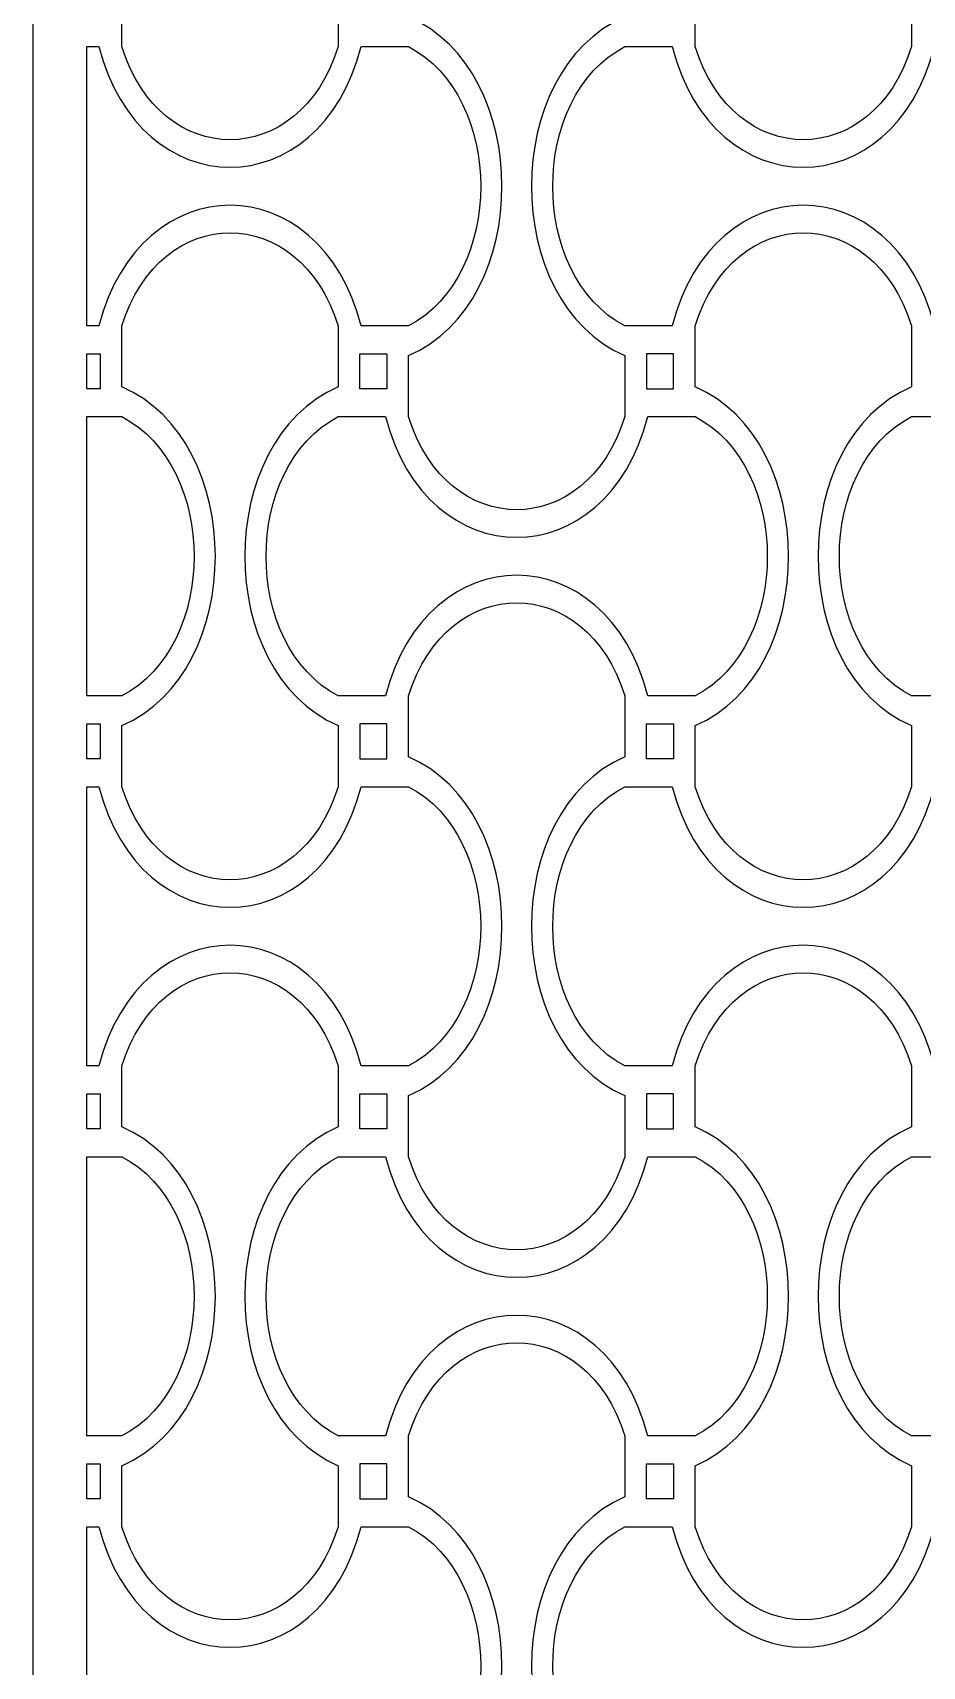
# Model space of a CAD drawing. Header units: centimetres. Extents: x -20.1 to -15.4, y -9 to 9.
# Drawn here: x -20.09 to -17.61, y -0.039 to 4.515 of the extents above; entities that cross this region are included whole.
import ezdxf

# ---------------------------------------------------------------- set-up
doc = ezdxf.new("R2010")
doc.units = ezdxf.units.CM
doc.header["$MEASUREMENT"] = 0
doc.layers.add('layer 1', color=7, linetype='Continuous')

msp = doc.modelspace()

# ---------------------------------------------------------------- linework, layer by layer
at = {"layer": 'layer 1', "color": 250}
for points, knots in [([(-20.08999, -9.00021), (-20.08999, -9.00021), (-20.08999, 9.00076), (-20.08999, 9.00076), (-20.08999, 9.00076), (-20.08999, 9.00076), (-15.35662, 9.00076), (-15.35662, 9.00076), (-15.35662, 9.00076), (-15.35662, 9.00076), (-15.35662, -9.00021), (-15.35662, -9.00021), (-15.35662, -9.00021), (-15.35662, -9.00021), (-20.08999, -9.00021), (-20.08999, -9.00021)], [0, 0, 0, 0, 0.2, 0.2, 0.2, 0.2, 0.4, 0.4, 0.4, 0.4, 0.6, 0.6, 0.6, 0.6, 1, 1, 1, 1]), ([(-19.84126, 5.76059), (-19.84126, 5.76059), (-19.84126, 5.59049), (-19.84126, 5.59049), (-19.84126, 5.59049), (-19.49406, 5.44148), (-19.49406, 4.79529), (-19.84126, 4.64629), (-19.84126, 4.64629), (-19.84126, 4.64629), (-19.84126, 4.47619), (-19.84126, 4.47619), (-19.84126, 4.47619), (-19.73314, 4.13005), (-19.3464, 4.13005), (-19.23828, 4.47619), (-19.23828, 4.47619), (-19.23828, 4.47619), (-19.23828, 4.47619), (-19.23828, 4.47619), (-19.23828, 4.47619), (-19.23828, 4.47619), (-19.23828, 4.64629), (-19.23828, 4.64629), (-19.23828, 4.64629), (-19.58548, 4.79529), (-19.58548, 5.44148), (-19.23828, 5.59049), (-19.23828, 5.59049), (-19.23828, 5.59049), (-19.23828, 5.76059), (-19.23828, 5.76059), (-19.23828, 5.76059), (-19.3464, 6.10673), (-19.73314, 6.10673), (-19.84126, 5.76059)], [0, 0, 0, 0, 0.1, 0.1, 0.1, 0.1, 0.2, 0.2, 0.2, 0.2, 0.3, 0.3, 0.3, 0.3, 0.4, 0.4, 0.4, 0.4, 0.5, 0.5, 0.5, 0.5, 0.6, 0.6, 0.6, 0.6, 0.7, 0.7, 0.7, 0.7, 0.8, 0.8, 0.8, 0.8, 1, 1, 1, 1]), ([(-18.24337, 5.76059), (-18.24337, 5.76059), (-18.24337, 5.59049), (-18.24337, 5.59049), (-18.24337, 5.59049), (-17.89617, 5.44148), (-17.89617, 4.79529), (-18.24337, 4.64629), (-18.24337, 4.64629), (-18.24337, 4.64629), (-18.24337, 4.47619), (-18.24337, 4.47619), (-18.24337, 4.47619), (-18.13525, 4.13005), (-17.74851, 4.13005), (-17.64039, 4.47619), (-17.64039, 4.47619), (-17.64039, 4.47619), (-17.64039, 4.47619), (-17.64039, 4.47619), (-17.64039, 4.47619), (-17.64039, 4.47619), (-17.64039, 4.64629), (-17.64039, 4.64629), (-17.64039, 4.64629), (-17.98759, 4.79529), (-17.98759, 5.44148), (-17.64039, 5.59049), (-17.64039, 5.59049), (-17.64039, 5.59049), (-17.64039, 5.76059), (-17.64039, 5.76059), (-17.64039, 5.76059), (-17.74851, 6.10673), (-18.13525, 6.10673), (-18.24337, 5.76059)], [0, 0, 0, 0, 0.1, 0.1, 0.1, 0.1, 0.2, 0.2, 0.2, 0.2, 0.3, 0.3, 0.3, 0.3, 0.4, 0.4, 0.4, 0.4, 0.5, 0.5, 0.5, 0.5, 0.6, 0.6, 0.6, 0.6, 0.7, 0.7, 0.7, 0.7, 0.8, 0.8, 0.8, 0.8, 1, 1, 1, 1]), ([(-18.43934, 3.44479), (-18.43934, 3.44479), (-18.43934, 3.61488), (-18.43934, 3.61488), (-18.43934, 3.61488), (-18.78654, 3.76389), (-18.78654, 4.41008), (-18.43934, 4.55908), (-18.43934, 4.55908), (-18.43934, 4.55908), (-18.43934, 4.72918), (-18.43934, 4.72918), (-18.43934, 4.72918), (-18.54746, 5.07532), (-18.93419, 5.07532), (-19.04231, 4.72918), (-19.04231, 4.72918), (-19.04231, 4.72918), (-19.04231, 4.55908), (-19.04231, 4.55908), (-19.04231, 4.55908), (-18.69512, 4.41008), (-18.69512, 3.76389), (-19.04231, 3.61488), (-19.04231, 3.61488), (-19.04231, 3.61488), (-19.04231, 3.44479), (-19.04231, 3.44479), (-19.04231, 3.44479), (-19.04231, 3.44479), (-19.04231, 3.44479), (-19.04231, 3.44479), (-19.04231, 3.44479), (-18.93419, 3.09865), (-18.54746, 3.09864), (-18.43934, 3.44479)], [0, 0, 0, 0, 0.1, 0.1, 0.1, 0.1, 0.2, 0.2, 0.2, 0.2, 0.3, 0.3, 0.3, 0.3, 0.4, 0.4, 0.4, 0.4, 0.5, 0.5, 0.5, 0.5, 0.6, 0.6, 0.6, 0.6, 0.7, 0.7, 0.7, 0.7, 0.8, 0.8, 0.8, 0.8, 1, 1, 1, 1]), ([(-19.93924, 4.47619), (-19.93924, 4.47619), (-19.93924, 3.69777), (-19.93924, 3.69777), (-19.93924, 3.69777), (-19.93924, 3.69777), (-19.90547, 3.69777), (-19.90547, 3.69777), (-19.90547, 3.69777), (-19.79004, 4.14599), (-19.2895, 4.14599), (-19.17407, 3.69777), (-19.17407, 3.69777), (-19.17407, 3.69777), (-19.04231, 3.69777), (-19.04231, 3.69777), (-19.04231, 3.69777), (-18.77419, 3.83735), (-18.77419, 4.33661), (-19.04231, 4.47619), (-19.04231, 4.47619), (-19.04231, 4.47619), (-19.17407, 4.47619), (-19.17407, 4.47619), (-19.17407, 4.47619), (-19.2895, 4.02797), (-19.79004, 4.02797), (-19.90547, 4.47619), (-19.90547, 4.47619), (-19.90547, 4.47619), (-19.93924, 4.47619), (-19.93924, 4.47619)], [0, 0, 0, 0, 0.1111111, 0.1111111, 0.1111111, 0.1111111, 0.2222222, 0.2222222, 0.2222222, 0.2222222, 0.3333333, 0.3333333, 0.3333333, 0.3333333, 0.4444444, 0.4444444, 0.4444444, 0.4444444, 0.5555556, 0.5555556, 0.5555556, 0.5555556, 0.6666667, 0.6666667, 0.6666667, 0.6666667, 0.7777778, 0.7777778, 0.7777778, 0.7777778, 1, 1, 1, 1]), ([(-18.43934, 3.69777), (-18.43934, 3.69777), (-18.30758, 3.69777), (-18.30758, 3.69777), (-18.30758, 3.69777), (-18.19216, 4.14599), (-17.69161, 4.14599), (-17.57619, 3.69777), (-17.57619, 3.69777), (-17.57619, 3.69777), (-17.44443, 3.69777), (-17.44443, 3.69777), (-17.44443, 3.69777), (-17.1763, 3.83735), (-17.1763, 4.33661), (-17.44443, 4.47619), (-17.44443, 4.47619), (-17.44443, 4.47619), (-17.57619, 4.47619), (-17.57619, 4.47619), (-17.57619, 4.47619), (-17.69161, 4.02797), (-18.19216, 4.02797), (-18.30758, 4.47619), (-18.30758, 4.47619), (-18.30758, 4.47619), (-18.43934, 4.47619), (-18.43934, 4.47619), (-18.43934, 4.47619), (-18.43934, 4.47619), (-18.43934, 4.47619), (-18.43934, 4.47619), (-18.43934, 4.47619), (-18.70746, 4.33661), (-18.70746, 3.83735), (-18.43934, 3.69777)], [0, 0, 0, 0, 0.1, 0.1, 0.1, 0.1, 0.2, 0.2, 0.2, 0.2, 0.3, 0.3, 0.3, 0.3, 0.4, 0.4, 0.4, 0.4, 0.5, 0.5, 0.5, 0.5, 0.6, 0.6, 0.6, 0.6, 0.7, 0.7, 0.7, 0.7, 0.8, 0.8, 0.8, 0.8, 1, 1, 1, 1]), ([(-19.84126, 3.69777), (-19.84126, 3.69777), (-19.84126, 3.52768), (-19.84126, 3.52768), (-19.84126, 3.52768), (-19.49406, 3.37867), (-19.49406, 2.73248), (-19.84126, 2.58347), (-19.84126, 2.58347), (-19.84126, 2.58347), (-19.84126, 2.41338), (-19.84126, 2.41338), (-19.84126, 2.41338), (-19.73314, 2.06724), (-19.3464, 2.06724), (-19.23828, 2.41338), (-19.23828, 2.41338), (-19.23828, 2.41338), (-19.23828, 2.41338), (-19.23828, 2.41338), (-19.23828, 2.41338), (-19.23828, 2.41338), (-19.23828, 2.58347), (-19.23828, 2.58347), (-19.23828, 2.58347), (-19.58548, 2.73248), (-19.58548, 3.37867), (-19.23828, 3.52768), (-19.23828, 3.52768), (-19.23828, 3.52768), (-19.23828, 3.69777), (-19.23828, 3.69777), (-19.23828, 3.69777), (-19.3464, 4.04391), (-19.73314, 4.04391), (-19.84126, 3.69777)], [0, 0, 0, 0, 0.1, 0.1, 0.1, 0.1, 0.2, 0.2, 0.2, 0.2, 0.3, 0.3, 0.3, 0.3, 0.4, 0.4, 0.4, 0.4, 0.5, 0.5, 0.5, 0.5, 0.6, 0.6, 0.6, 0.6, 0.7, 0.7, 0.7, 0.7, 0.8, 0.8, 0.8, 0.8, 1, 1, 1, 1]), ([(-18.24337, 3.69777), (-18.24337, 3.69777), (-18.24337, 3.52768), (-18.24337, 3.52768), (-18.24337, 3.52768), (-17.89617, 3.37867), (-17.89617, 2.73248), (-18.24337, 2.58347), (-18.24337, 2.58347), (-18.24337, 2.58347), (-18.24337, 2.41338), (-18.24337, 2.41338), (-18.24337, 2.41338), (-18.13525, 2.06724), (-17.74851, 2.06724), (-17.64039, 2.41338), (-17.64039, 2.41338), (-17.64039, 2.41338), (-17.64039, 2.41338), (-17.64039, 2.41338), (-17.64039, 2.41338), (-17.64039, 2.41338), (-17.64039, 2.58347), (-17.64039, 2.58347), (-17.64039, 2.58347), (-17.98759, 2.73248), (-17.98759, 3.37867), (-17.64039, 3.52768), (-17.64039, 3.52768), (-17.64039, 3.52768), (-17.64039, 3.69777), (-17.64039, 3.69777), (-17.64039, 3.69777), (-17.74851, 4.04391), (-18.13525, 4.04391), (-18.24337, 3.69777)], [0, 0, 0, 0, 0.1, 0.1, 0.1, 0.1, 0.2, 0.2, 0.2, 0.2, 0.3, 0.3, 0.3, 0.3, 0.4, 0.4, 0.4, 0.4, 0.5, 0.5, 0.5, 0.5, 0.6, 0.6, 0.6, 0.6, 0.7, 0.7, 0.7, 0.7, 0.8, 0.8, 0.8, 0.8, 1, 1, 1, 1]), ([(-19.93924, 3.61993), (-19.93924, 3.61993), (-19.93924, 3.52263), (-19.93924, 3.52263), (-19.93924, 3.52263), (-19.93924, 3.52263), (-19.90156, 3.52263), (-19.90156, 3.52263), (-19.90156, 3.52263), (-19.90156, 3.52263), (-19.90156, 3.61993), (-19.90156, 3.61993), (-19.90156, 3.61993), (-19.90156, 3.61993), (-19.93924, 3.61993), (-19.93924, 3.61993)], [0, 0, 0, 0, 0.2, 0.2, 0.2, 0.2, 0.4, 0.4, 0.4, 0.4, 0.6, 0.6, 0.6, 0.6, 1, 1, 1, 1]), ([(-19.17798, 3.61993), (-19.17798, 3.61993), (-19.17798, 3.52263), (-19.17798, 3.52263), (-19.17798, 3.52263), (-19.17798, 3.52263), (-19.10261, 3.52263), (-19.10261, 3.52263), (-19.10261, 3.52263), (-19.10261, 3.52263), (-19.10261, 3.61993), (-19.10261, 3.61993), (-19.10261, 3.61993), (-19.10261, 3.61993), (-19.17798, 3.61993), (-19.17798, 3.61993)], [0, 0, 0, 0, 0.2, 0.2, 0.2, 0.2, 0.4, 0.4, 0.4, 0.4, 0.6, 0.6, 0.6, 0.6, 1, 1, 1, 1]), ([(-18.37904, 3.52263), (-18.37904, 3.52263), (-18.37904, 3.61993), (-18.37904, 3.61993), (-18.37904, 3.61993), (-18.37904, 3.61993), (-18.30367, 3.61993), (-18.30367, 3.61993), (-18.30367, 3.61993), (-18.30367, 3.61993), (-18.30367, 3.52263), (-18.30367, 3.52263), (-18.30367, 3.52263), (-18.30367, 3.52263), (-18.37904, 3.52263), (-18.37904, 3.52263)], [0, 0, 0, 0, 0.2, 0.2, 0.2, 0.2, 0.4, 0.4, 0.4, 0.4, 0.6, 0.6, 0.6, 0.6, 1, 1, 1, 1]), ([(-19.93924, 3.44479), (-19.93924, 3.44479), (-19.93924, 2.66637), (-19.93924, 2.66637), (-19.93924, 2.66637), (-19.93924, 2.66637), (-19.84126, 2.66637), (-19.84126, 2.66637), (-19.84126, 2.66637), (-19.57313, 2.80594), (-19.57313, 3.30521), (-19.84126, 3.44479), (-19.84126, 3.44479), (-19.84126, 3.44479), (-19.93924, 3.44479), (-19.93924, 3.44479)], [0, 0, 0, 0, 0.2, 0.2, 0.2, 0.2, 0.4, 0.4, 0.4, 0.4, 0.6, 0.6, 0.6, 0.6, 1, 1, 1, 1]), ([(-18.24337, 3.44479), (-18.24337, 3.44479), (-18.37513, 3.44479), (-18.37513, 3.44479), (-18.37513, 3.44479), (-18.49055, 2.99657), (-18.9911, 2.99657), (-19.10652, 3.44479), (-19.10652, 3.44479), (-19.10652, 3.44479), (-19.23828, 3.44479), (-19.23828, 3.44479), (-19.23828, 3.44479), (-19.50641, 3.30521), (-19.50641, 2.80594), (-19.23828, 2.66637), (-19.23828, 2.66637), (-19.23828, 2.66637), (-19.23828, 2.66637), (-19.23828, 2.66637), (-19.23828, 2.66637), (-19.23828, 2.66637), (-19.10652, 2.66637), (-19.10652, 2.66637), (-19.10652, 2.66637), (-18.9911, 3.11459), (-18.49055, 3.11459), (-18.37513, 2.66637), (-18.37513, 2.66637), (-18.37513, 2.66637), (-18.24337, 2.66637), (-18.24337, 2.66637), (-18.24337, 2.66637), (-17.97525, 2.80594), (-17.97525, 3.30521), (-18.24337, 3.44479)], [0, 0, 0, 0, 0.1, 0.1, 0.1, 0.1, 0.2, 0.2, 0.2, 0.2, 0.3, 0.3, 0.3, 0.3, 0.4, 0.4, 0.4, 0.4, 0.5, 0.5, 0.5, 0.5, 0.6, 0.6, 0.6, 0.6, 0.7, 0.7, 0.7, 0.7, 0.8, 0.8, 0.8, 0.8, 1, 1, 1, 1]), ([(-16.64548, 3.44479), (-16.64548, 3.44479), (-16.77724, 3.44479), (-16.77724, 3.44479), (-16.77724, 3.44479), (-16.89266, 2.99657), (-17.39321, 2.99657), (-17.50864, 3.44479), (-17.50864, 3.44479), (-17.50864, 3.44479), (-17.64039, 3.44479), (-17.64039, 3.44479), (-17.64039, 3.44479), (-17.90852, 3.30521), (-17.90852, 2.80594), (-17.64039, 2.66637), (-17.64039, 2.66637), (-17.64039, 2.66637), (-17.64039, 2.66637), (-17.64039, 2.66637), (-17.64039, 2.66637), (-17.64039, 2.66637), (-17.50864, 2.66637), (-17.50864, 2.66637), (-17.50864, 2.66637), (-17.39321, 3.11459), (-16.89267, 3.11459), (-16.77724, 2.66637), (-16.77724, 2.66637), (-16.77724, 2.66637), (-16.64548, 2.66637), (-16.64548, 2.66637), (-16.64548, 2.66637), (-16.37736, 2.80594), (-16.37736, 3.30521), (-16.64548, 3.44479)], [0, 0, 0, 0, 0.1, 0.1, 0.1, 0.1, 0.2, 0.2, 0.2, 0.2, 0.3, 0.3, 0.3, 0.3, 0.4, 0.4, 0.4, 0.4, 0.5, 0.5, 0.5, 0.5, 0.6, 0.6, 0.6, 0.6, 0.7, 0.7, 0.7, 0.7, 0.8, 0.8, 0.8, 0.8, 1, 1, 1, 1]), ([(-18.43934, 1.38197), (-18.43934, 1.38197), (-18.43934, 1.55207), (-18.43934, 1.55207), (-18.43934, 1.55207), (-18.78654, 1.70107), (-18.78654, 2.34726), (-18.43934, 2.49627), (-18.43934, 2.49627), (-18.43934, 2.49627), (-18.43934, 2.66637), (-18.43934, 2.66637), (-18.43934, 2.66637), (-18.54746, 3.01251), (-18.93419, 3.01251), (-19.04231, 2.66637), (-19.04231, 2.66637), (-19.04231, 2.66637), (-19.04231, 2.49627), (-19.04231, 2.49627), (-19.04231, 2.49627), (-18.69512, 2.34726), (-18.69512, 1.70107), (-19.04231, 1.55207), (-19.04231, 1.55207), (-19.04231, 1.55207), (-19.04231, 1.38197), (-19.04231, 1.38197), (-19.04231, 1.38197), (-19.04231, 1.38197), (-19.04231, 1.38197), (-19.04231, 1.38197), (-19.04231, 1.38197), (-18.93419, 1.03583), (-18.54746, 1.03583), (-18.43934, 1.38197)], [0, 0, 0, 0, 0.1, 0.1, 0.1, 0.1, 0.2, 0.2, 0.2, 0.2, 0.3, 0.3, 0.3, 0.3, 0.4, 0.4, 0.4, 0.4, 0.5, 0.5, 0.5, 0.5, 0.6, 0.6, 0.6, 0.6, 0.7, 0.7, 0.7, 0.7, 0.8, 0.8, 0.8, 0.8, 1, 1, 1, 1]), ([(-19.93924, 2.58852), (-19.93924, 2.58852), (-19.93924, 2.49122), (-19.93924, 2.49122), (-19.93924, 2.49122), (-19.93924, 2.49122), (-19.90156, 2.49122), (-19.90156, 2.49122), (-19.90156, 2.49122), (-19.90156, 2.49122), (-19.90156, 2.58852), (-19.90156, 2.58852), (-19.90156, 2.58852), (-19.90156, 2.58852), (-19.93924, 2.58852), (-19.93924, 2.58852)], [0, 0, 0, 0, 0.2, 0.2, 0.2, 0.2, 0.4, 0.4, 0.4, 0.4, 0.6, 0.6, 0.6, 0.6, 1, 1, 1, 1]), ([(-19.10261, 2.58852), (-19.10261, 2.58852), (-19.10261, 2.49122), (-19.10261, 2.49122), (-19.10261, 2.49122), (-19.10261, 2.49122), (-19.17798, 2.49122), (-19.17798, 2.49122), (-19.17798, 2.49122), (-19.17798, 2.49122), (-19.17798, 2.58852), (-19.17798, 2.58852), (-19.17798, 2.58852), (-19.17798, 2.58852), (-19.10261, 2.58852), (-19.10261, 2.58852)], [0, 0, 0, 0, 0.2, 0.2, 0.2, 0.2, 0.4, 0.4, 0.4, 0.4, 0.6, 0.6, 0.6, 0.6, 1, 1, 1, 1]), ([(-18.30367, 2.58852), (-18.30367, 2.58852), (-18.37904, 2.58852), (-18.37904, 2.58852), (-18.37904, 2.58852), (-18.37904, 2.58852), (-18.37904, 2.49122), (-18.37904, 2.49122), (-18.37904, 2.49122), (-18.37904, 2.49122), (-18.30367, 2.49122), (-18.30367, 2.49122), (-18.30367, 2.49122), (-18.30367, 2.49122), (-18.30367, 2.58852), (-18.30367, 2.58852)], [0, 0, 0, 0, 0.2, 0.2, 0.2, 0.2, 0.4, 0.4, 0.4, 0.4, 0.6, 0.6, 0.6, 0.6, 1, 1, 1, 1]), ([(-19.93924, 2.41338), (-19.93924, 2.41338), (-19.93924, 1.63496), (-19.93924, 1.63496), (-19.93924, 1.63496), (-19.93924, 1.63496), (-19.90547, 1.63496), (-19.90547, 1.63496), (-19.90547, 1.63496), (-19.79004, 2.08318), (-19.2895, 2.08318), (-19.17407, 1.63496), (-19.17407, 1.63496), (-19.17407, 1.63496), (-19.04231, 1.63496), (-19.04231, 1.63496), (-19.04231, 1.63496), (-18.77419, 1.77454), (-18.77419, 2.2738), (-19.04231, 2.41338), (-19.04231, 2.41338), (-19.04231, 2.41338), (-19.17407, 2.41338), (-19.17407, 2.41338), (-19.17407, 2.41338), (-19.2895, 1.96516), (-19.79004, 1.96516), (-19.90547, 2.41338), (-19.90547, 2.41338), (-19.90547, 2.41338), (-19.93924, 2.41338), (-19.93924, 2.41338)], [0, 0, 0, 0, 0.1111111, 0.1111111, 0.1111111, 0.1111111, 0.2222222, 0.2222222, 0.2222222, 0.2222222, 0.3333333, 0.3333333, 0.3333333, 0.3333333, 0.4444444, 0.4444444, 0.4444444, 0.4444444, 0.5555556, 0.5555556, 0.5555556, 0.5555556, 0.6666667, 0.6666667, 0.6666667, 0.6666667, 0.7777778, 0.7777778, 0.7777778, 0.7777778, 1, 1, 1, 1]), ([(-18.43934, 1.63496), (-18.43934, 1.63496), (-18.30758, 1.63496), (-18.30758, 1.63496), (-18.30758, 1.63496), (-18.19216, 2.08318), (-17.69161, 2.08318), (-17.57619, 1.63496), (-17.57619, 1.63496), (-17.57619, 1.63496), (-17.44443, 1.63496), (-17.44443, 1.63496), (-17.44443, 1.63496), (-17.1763, 1.77454), (-17.1763, 2.2738), (-17.44443, 2.41338), (-17.44443, 2.41338), (-17.44443, 2.41338), (-17.57619, 2.41338), (-17.57619, 2.41338), (-17.57619, 2.41338), (-17.69161, 1.96516), (-18.19216, 1.96516), (-18.30758, 2.41338), (-18.30758, 2.41338), (-18.30758, 2.41338), (-18.43934, 2.41338), (-18.43934, 2.41338), (-18.43934, 2.41338), (-18.43934, 2.41338), (-18.43934, 2.41338), (-18.43934, 2.41338), (-18.43934, 2.41338), (-18.70746, 2.2738), (-18.70746, 1.77454), (-18.43934, 1.63496)], [0, 0, 0, 0, 0.1, 0.1, 0.1, 0.1, 0.2, 0.2, 0.2, 0.2, 0.3, 0.3, 0.3, 0.3, 0.4, 0.4, 0.4, 0.4, 0.5, 0.5, 0.5, 0.5, 0.6, 0.6, 0.6, 0.6, 0.7, 0.7, 0.7, 0.7, 0.8, 0.8, 0.8, 0.8, 1, 1, 1, 1]), ([(-19.84126, 1.63496), (-19.84126, 1.63496), (-19.84126, 1.46486), (-19.84126, 1.46486), (-19.84126, 1.46486), (-19.49406, 1.31585), (-19.49406, 0.66967), (-19.84126, 0.52066), (-19.84126, 0.52066), (-19.84126, 0.52066), (-19.84126, 0.35056), (-19.84126, 0.35056), (-19.84126, 0.35056), (-19.73314, 0.00442), (-19.3464, 0.00442), (-19.23828, 0.35056), (-19.23828, 0.35056), (-19.23828, 0.35056), (-19.23828, 0.35056), (-19.23828, 0.35056), (-19.23828, 0.35056), (-19.23828, 0.35056), (-19.23828, 0.52066), (-19.23828, 0.52066), (-19.23828, 0.52066), (-19.58548, 0.66967), (-19.58548, 1.31585), (-19.23828, 1.46486), (-19.23828, 1.46486), (-19.23828, 1.46486), (-19.23828, 1.63496), (-19.23828, 1.63496), (-19.23828, 1.63496), (-19.3464, 1.9811), (-19.73314, 1.9811), (-19.84126, 1.63496)], [0, 0, 0, 0, 0.1, 0.1, 0.1, 0.1, 0.2, 0.2, 0.2, 0.2, 0.3, 0.3, 0.3, 0.3, 0.4, 0.4, 0.4, 0.4, 0.5, 0.5, 0.5, 0.5, 0.6, 0.6, 0.6, 0.6, 0.7, 0.7, 0.7, 0.7, 0.8, 0.8, 0.8, 0.8, 1, 1, 1, 1]), ([(-18.24337, 1.63496), (-18.24337, 1.63496), (-18.24337, 1.46486), (-18.24337, 1.46486), (-18.24337, 1.46486), (-17.89617, 1.31585), (-17.89617, 0.66967), (-18.24337, 0.52066), (-18.24337, 0.52066), (-18.24337, 0.52066), (-18.24337, 0.35056), (-18.24337, 0.35056), (-18.24337, 0.35056), (-18.13525, 0.00442), (-17.74851, 0.00442), (-17.64039, 0.35056), (-17.64039, 0.35056), (-17.64039, 0.35056), (-17.64039, 0.35056), (-17.64039, 0.35056), (-17.64039, 0.35056), (-17.64039, 0.35056), (-17.64039, 0.52066), (-17.64039, 0.52066), (-17.64039, 0.52066), (-17.98759, 0.66967), (-17.98759, 1.31585), (-17.64039, 1.46486), (-17.64039, 1.46486), (-17.64039, 1.46486), (-17.64039, 1.63496), (-17.64039, 1.63496), (-17.64039, 1.63496), (-17.74851, 1.9811), (-18.13525, 1.9811), (-18.24337, 1.63496)], [0, 0, 0, 0, 0.1, 0.1, 0.1, 0.1, 0.2, 0.2, 0.2, 0.2, 0.3, 0.3, 0.3, 0.3, 0.4, 0.4, 0.4, 0.4, 0.5, 0.5, 0.5, 0.5, 0.6, 0.6, 0.6, 0.6, 0.7, 0.7, 0.7, 0.7, 0.8, 0.8, 0.8, 0.8, 1, 1, 1, 1]), ([(-19.93924, 1.55712), (-19.93924, 1.55712), (-19.93924, 1.45981), (-19.93924, 1.45981), (-19.93924, 1.45981), (-19.93924, 1.45981), (-19.90156, 1.45981), (-19.90156, 1.45981), (-19.90156, 1.45981), (-19.90156, 1.45981), (-19.90156, 1.55712), (-19.90156, 1.55712), (-19.90156, 1.55712), (-19.90156, 1.55712), (-19.93924, 1.55712), (-19.93924, 1.55712)], [0, 0, 0, 0, 0.2, 0.2, 0.2, 0.2, 0.4, 0.4, 0.4, 0.4, 0.6, 0.6, 0.6, 0.6, 1, 1, 1, 1]), ([(-19.17798, 1.55712), (-19.17798, 1.55712), (-19.17798, 1.45981), (-19.17798, 1.45981), (-19.17798, 1.45981), (-19.17798, 1.45981), (-19.10261, 1.45981), (-19.10261, 1.45981), (-19.10261, 1.45981), (-19.10261, 1.45981), (-19.10261, 1.55712), (-19.10261, 1.55712), (-19.10261, 1.55712), (-19.10261, 1.55712), (-19.17798, 1.55712), (-19.17798, 1.55712)], [0, 0, 0, 0, 0.2, 0.2, 0.2, 0.2, 0.4, 0.4, 0.4, 0.4, 0.6, 0.6, 0.6, 0.6, 1, 1, 1, 1]), ([(-18.37904, 1.45981), (-18.37904, 1.45981), (-18.37904, 1.55712), (-18.37904, 1.55712), (-18.37904, 1.55712), (-18.37904, 1.55712), (-18.30367, 1.55712), (-18.30367, 1.55712), (-18.30367, 1.55712), (-18.30367, 1.55712), (-18.30367, 1.45981), (-18.30367, 1.45981), (-18.30367, 1.45981), (-18.30367, 1.45981), (-18.37904, 1.45981), (-18.37904, 1.45981)], [0, 0, 0, 0, 0.2, 0.2, 0.2, 0.2, 0.4, 0.4, 0.4, 0.4, 0.6, 0.6, 0.6, 0.6, 1, 1, 1, 1]), ([(-19.93924, 1.38197), (-19.93924, 1.38197), (-19.93924, 0.60355), (-19.93924, 0.60355), (-19.93924, 0.60355), (-19.93924, 0.60355), (-19.84126, 0.60355), (-19.84126, 0.60355), (-19.84126, 0.60355), (-19.57313, 0.74313), (-19.57313, 1.24239), (-19.84126, 1.38197), (-19.84126, 1.38197), (-19.84126, 1.38197), (-19.93924, 1.38197), (-19.93924, 1.38197)], [0, 0, 0, 0, 0.2, 0.2, 0.2, 0.2, 0.4, 0.4, 0.4, 0.4, 0.6, 0.6, 0.6, 0.6, 1, 1, 1, 1]), ([(-18.24337, 1.38197), (-18.24337, 1.38197), (-18.37513, 1.38197), (-18.37513, 1.38197), (-18.37513, 1.38197), (-18.49055, 0.93375), (-18.9911, 0.93375), (-19.10652, 1.38197), (-19.10652, 1.38197), (-19.10652, 1.38197), (-19.23828, 1.38197), (-19.23828, 1.38197), (-19.23828, 1.38197), (-19.50641, 1.24239), (-19.50641, 0.74313), (-19.23828, 0.60355), (-19.23828, 0.60355), (-19.23828, 0.60355), (-19.23828, 0.60355), (-19.23828, 0.60355), (-19.23828, 0.60355), (-19.23828, 0.60355), (-19.10652, 0.60355), (-19.10652, 0.60355), (-19.10652, 0.60355), (-18.9911, 1.05177), (-18.49055, 1.05177), (-18.37513, 0.60355), (-18.37513, 0.60355), (-18.37513, 0.60355), (-18.24337, 0.60355), (-18.24337, 0.60355), (-18.24337, 0.60355), (-17.97525, 0.74313), (-17.97525, 1.24239), (-18.24337, 1.38197)], [0, 0, 0, 0, 0.1, 0.1, 0.1, 0.1, 0.2, 0.2, 0.2, 0.2, 0.3, 0.3, 0.3, 0.3, 0.4, 0.4, 0.4, 0.4, 0.5, 0.5, 0.5, 0.5, 0.6, 0.6, 0.6, 0.6, 0.7, 0.7, 0.7, 0.7, 0.8, 0.8, 0.8, 0.8, 1, 1, 1, 1]), ([(-16.64548, 1.38197), (-16.64548, 1.38197), (-16.77724, 1.38197), (-16.77724, 1.38197), (-16.77724, 1.38197), (-16.89266, 0.93375), (-17.39321, 0.93375), (-17.50864, 1.38197), (-17.50864, 1.38197), (-17.50864, 1.38197), (-17.64039, 1.38197), (-17.64039, 1.38197), (-17.64039, 1.38197), (-17.90852, 1.24239), (-17.90852, 0.74313), (-17.64039, 0.60355), (-17.64039, 0.60355), (-17.64039, 0.60355), (-17.64039, 0.60355), (-17.64039, 0.60355), (-17.64039, 0.60355), (-17.64039, 0.60355), (-17.50864, 0.60355), (-17.50864, 0.60355), (-17.50864, 0.60355), (-17.39321, 1.05177), (-16.89267, 1.05177), (-16.77724, 0.60355), (-16.77724, 0.60355), (-16.77724, 0.60355), (-16.64548, 0.60355), (-16.64548, 0.60355), (-16.64548, 0.60355), (-16.37736, 0.74313), (-16.37736, 1.24239), (-16.64548, 1.38197)], [0, 0, 0, 0, 0.1, 0.1, 0.1, 0.1, 0.2, 0.2, 0.2, 0.2, 0.3, 0.3, 0.3, 0.3, 0.4, 0.4, 0.4, 0.4, 0.5, 0.5, 0.5, 0.5, 0.6, 0.6, 0.6, 0.6, 0.7, 0.7, 0.7, 0.7, 0.8, 0.8, 0.8, 0.8, 1, 1, 1, 1]), ([(-18.43934, -0.68084), (-18.43934, -0.68084), (-18.43934, -0.51075), (-18.43934, -0.51075), (-18.43934, -0.51075), (-18.78654, -0.36174), (-18.78654, 0.28445), (-18.43934, 0.43345), (-18.43934, 0.43345), (-18.43934, 0.43345), (-18.43934, 0.60355), (-18.43934, 0.60355), (-18.43934, 0.60355), (-18.54746, 0.94969), (-18.93419, 0.94969), (-19.04231, 0.60355), (-19.04231, 0.60355), (-19.04231, 0.60355), (-19.04231, 0.43345), (-19.04231, 0.43345), (-19.04231, 0.43345), (-18.69512, 0.28445), (-18.69512, -0.36174), (-19.04231, -0.51075), (-19.04231, -0.51075), (-19.04231, -0.51075), (-19.04231, -0.68084), (-19.04231, -0.68084), (-19.04231, -0.68084), (-19.04231, -0.68084), (-19.04231, -0.68084), (-19.04231, -0.68084), (-19.04231, -0.68084), (-18.93419, -1.02699), (-18.54746, -1.02699), (-18.43934, -0.68084)], [0, 0, 0, 0, 0.1, 0.1, 0.1, 0.1, 0.2, 0.2, 0.2, 0.2, 0.3, 0.3, 0.3, 0.3, 0.4, 0.4, 0.4, 0.4, 0.5, 0.5, 0.5, 0.5, 0.6, 0.6, 0.6, 0.6, 0.7, 0.7, 0.7, 0.7, 0.8, 0.8, 0.8, 0.8, 1, 1, 1, 1]), ([(-19.93924, 0.52571), (-19.93924, 0.52571), (-19.93924, 0.42841), (-19.93924, 0.42841), (-19.93924, 0.42841), (-19.93924, 0.42841), (-19.90156, 0.42841), (-19.90156, 0.42841), (-19.90156, 0.42841), (-19.90156, 0.42841), (-19.90156, 0.52571), (-19.90156, 0.52571), (-19.90156, 0.52571), (-19.90156, 0.52571), (-19.93924, 0.52571), (-19.93924, 0.52571)], [0, 0, 0, 0, 0.2, 0.2, 0.2, 0.2, 0.4, 0.4, 0.4, 0.4, 0.6, 0.6, 0.6, 0.6, 1, 1, 1, 1]), ([(-19.10261, 0.52571), (-19.10261, 0.52571), (-19.10261, 0.42841), (-19.10261, 0.42841), (-19.10261, 0.42841), (-19.10261, 0.42841), (-19.17798, 0.42841), (-19.17798, 0.42841), (-19.17798, 0.42841), (-19.17798, 0.42841), (-19.17798, 0.52571), (-19.17798, 0.52571), (-19.17798, 0.52571), (-19.17798, 0.52571), (-19.10261, 0.52571), (-19.10261, 0.52571)], [0, 0, 0, 0, 0.2, 0.2, 0.2, 0.2, 0.4, 0.4, 0.4, 0.4, 0.6, 0.6, 0.6, 0.6, 1, 1, 1, 1]), ([(-18.30367, 0.52571), (-18.30367, 0.52571), (-18.37904, 0.52571), (-18.37904, 0.52571), (-18.37904, 0.52571), (-18.37904, 0.52571), (-18.37904, 0.42841), (-18.37904, 0.42841), (-18.37904, 0.42841), (-18.37904, 0.42841), (-18.30367, 0.42841), (-18.30367, 0.42841), (-18.30367, 0.42841), (-18.30367, 0.42841), (-18.30367, 0.52571), (-18.30367, 0.52571)], [0, 0, 0, 0, 0.2, 0.2, 0.2, 0.2, 0.4, 0.4, 0.4, 0.4, 0.6, 0.6, 0.6, 0.6, 1, 1, 1, 1]), ([(-19.93924, 0.35056), (-19.93924, 0.35056), (-19.93924, -0.42786), (-19.93924, -0.42786), (-19.93924, -0.42786), (-19.93924, -0.42786), (-19.90547, -0.42786), (-19.90547, -0.42786), (-19.90547, -0.42786), (-19.79004, 0.02036), (-19.2895, 0.02036), (-19.17407, -0.42786), (-19.17407, -0.42786), (-19.17407, -0.42786), (-19.04231, -0.42786), (-19.04231, -0.42786), (-19.04231, -0.42786), (-18.77419, -0.28828), (-18.77419, 0.21099), (-19.04231, 0.35056), (-19.04231, 0.35056), (-19.04231, 0.35056), (-19.17407, 0.35056), (-19.17407, 0.35056), (-19.17407, 0.35056), (-19.2895, -0.09766), (-19.79004, -0.09766), (-19.90547, 0.35056), (-19.90547, 0.35056), (-19.90547, 0.35056), (-19.93924, 0.35056), (-19.93924, 0.35056)], [0, 0, 0, 0, 0.1111111, 0.1111111, 0.1111111, 0.1111111, 0.2222222, 0.2222222, 0.2222222, 0.2222222, 0.3333333, 0.3333333, 0.3333333, 0.3333333, 0.4444444, 0.4444444, 0.4444444, 0.4444444, 0.5555556, 0.5555556, 0.5555556, 0.5555556, 0.6666667, 0.6666667, 0.6666667, 0.6666667, 0.7777778, 0.7777778, 0.7777778, 0.7777778, 1, 1, 1, 1]), ([(-18.43934, -0.42786), (-18.43934, -0.42786), (-18.30758, -0.42786), (-18.30758, -0.42786), (-18.30758, -0.42786), (-18.19216, 0.02036), (-17.69161, 0.02036), (-17.57619, -0.42786), (-17.57619, -0.42786), (-17.57619, -0.42786), (-17.44443, -0.42786), (-17.44443, -0.42786), (-17.44443, -0.42786), (-17.1763, -0.28828), (-17.1763, 0.21099), (-17.44443, 0.35056), (-17.44443, 0.35056), (-17.44443, 0.35056), (-17.57619, 0.35056), (-17.57619, 0.35056), (-17.57619, 0.35056), (-17.69161, -0.09766), (-18.19216, -0.09766), (-18.30758, 0.35056), (-18.30758, 0.35056), (-18.30758, 0.35056), (-18.43934, 0.35056), (-18.43934, 0.35056), (-18.43934, 0.35056), (-18.43934, 0.35056), (-18.43934, 0.35056), (-18.43934, 0.35056), (-18.43934, 0.35056), (-18.70746, 0.21099), (-18.70746, -0.28828), (-18.43934, -0.42786)], [0, 0, 0, 0, 0.1, 0.1, 0.1, 0.1, 0.2, 0.2, 0.2, 0.2, 0.3, 0.3, 0.3, 0.3, 0.4, 0.4, 0.4, 0.4, 0.5, 0.5, 0.5, 0.5, 0.6, 0.6, 0.6, 0.6, 0.7, 0.7, 0.7, 0.7, 0.8, 0.8, 0.8, 0.8, 1, 1, 1, 1])]:
    msp.add_open_spline(points, degree=3, knots=knots, dxfattribs=at)

doc.saveas('drawing.dxf')
